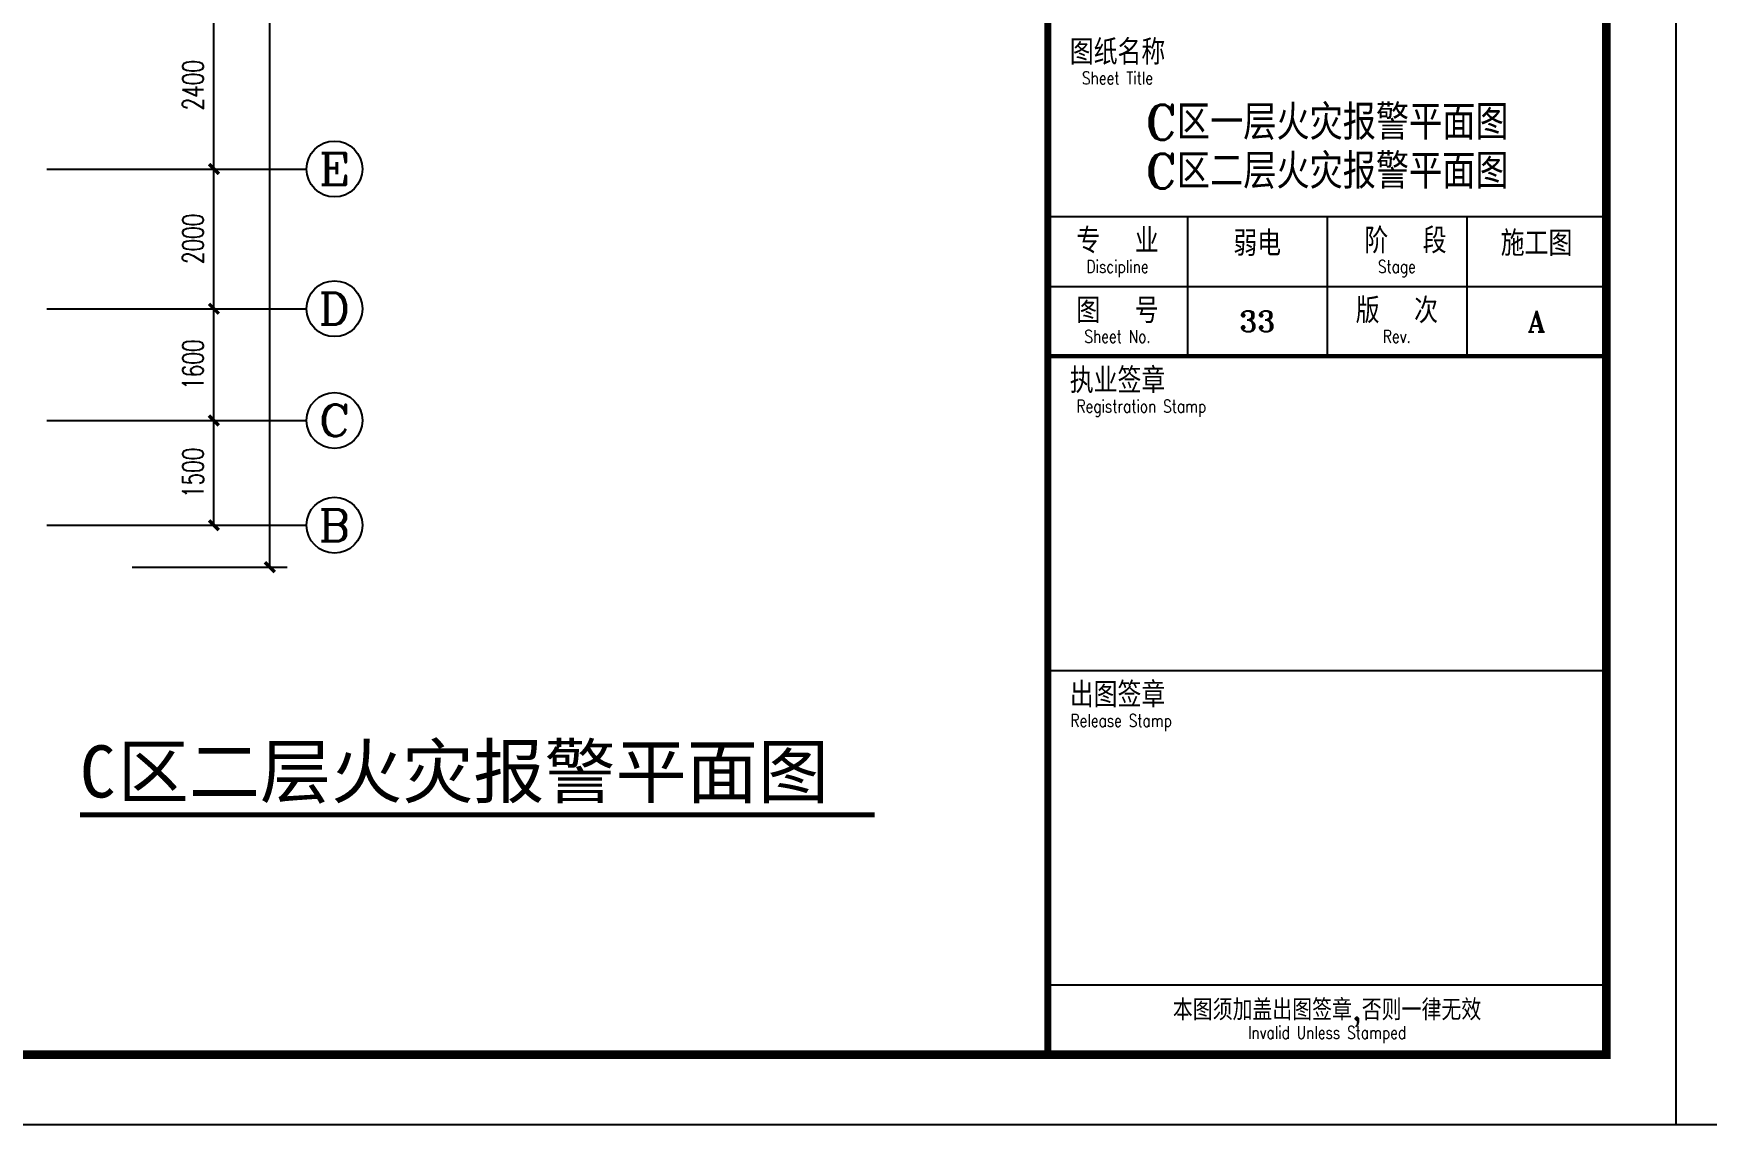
# Model space of a CAD drawing. Extents: x 190999 to 918899, y -200814 to 215286.
# Drawn here: x 524174 to 548134, y 71786 to 87408 of the extents above; entities that cross this region are included whole.
import ezdxf
from ezdxf.enums import TextEntityAlignment as Align

# ---------------------------------------------------------------- set-up
doc = ezdxf.new("R2010")
doc.units = 0
doc.header["$LTSCALE"] = 1000
doc.header["$MEASUREMENT"] = 0
doc.layers.get('Defpoints').update_dxf_attribs({"color": 1})
for name, color, linetype in [('AXIS', 3, 'Continuous'), ('AXIS_TEXT', 7, 'Continuous'), ('DIM_SYMB', 3, 'Continuous'), ('PUB_TEXT', 7, 'Continuous'), ('图框', 189, 'Continuous')]:
    doc.layers.add(name, color=color, linetype=linetype)
doc.styles.add('_TCH_AXIS', font='COMPLEX', dxfattribs={"bigfont": 'GBCBIG'})
doc.styles.add('COMPLEX', font='COMPLEX')
doc.styles.add('DIM_FONT', font='SIMPLEX', dxfattribs={"width": 0.7, "bigfont": 'GBCBIG'})
doc.styles.add('HT', font='simhei.ttf')
doc.styles.add('TKZ1_tjhts.shx', font='tjromant.shx', dxfattribs={"bigfont": 'tjhts.shx'})
doc.styles.add('TKZ2_tjkts.shx', font='tjromant.shx', dxfattribs={"bigfont": 'tjkts.shx'})
doc.dimstyles.new('DIMN', dxfattribs={"dimtxt": 300, "dimasz": 100, "dimexe": 250, "dimexo": 300, "dimgap": 150, "dimtad": 1, "dimdec": 0, "dimzin": 0, "dimdsep": 46, "dimtxsty": 'DIM_FONT', "dimblk": 'ARCHTICK', "dimcen": 0.09, "dimclrt": 7, "dimazin": 2, "dimtfac": 1, "dimtdec": 0, "dimtix": 1, "dimtmove": 2, "dimatfit": 3, "dimfxl": 0, "dimtolj": 1, "dimtzin": 0, "dimarcsym": 0})

# ---------------------------------------------------------------- blocks, each defined once
blk = doc.blocks.new('TJAD_TK_A0')
at = {"layer": '图框'}
for p, q in [((973, -441.7), (973, 399.3)), ((2162, -441.7), (2162, 399.3)), ((2072, -311.7), (2152, -311.7)), ((2092, -311.7), (2092, -331.7)), ((2112, -311.7), (2112, -331.7)), ((2132, -311.7), (2132, -331.7)), ((2072, -321.7), (2152, -321.7)), ((2072, -376.7), (2152, -376.7)), ((2072, -421.7), (2152, -421.7)), ((973, -441.7), (2162, -441.7))]:
    blk.add_line(p, q, dxfattribs=at)
at = {"layer": '图框', "const_width": 1.2}
blk.add_lwpolyline([(2152, -431.7), (2152, 389.3), (998, 389.3), (998, -431.7)], close=True, dxfattribs=at)
at = {"layer": '图框'}
for points, const_width in [([(2072, 389.3), (2072, -431.7)], 1), ([(2072, -331.7), (2152, -331.7)], 0.6)]:
    blk.add_lwpolyline(points, dxfattribs=dict(at, const_width=const_width))
at = {"layer": '图框', "style": 'TKZ2_tjkts.shx'}
for s, height, p in [('图纸名称', 3.6, (2082, -288.16)), ('专  业', 3.6, (2082, -315.16)), (' 阶  段', 3.6, (2122, -315.16)), ('图  号', 3.6, (2082, -325.16)), ('版  次', 3.6, (2122, -325.16)), ('执业签章', 3.6, (2082, -335.16)), ('出图签章', 3.6, (2082, -380.16)), ('本图须加盖出图签章,否则一律无效', 3, (2112, -425.28))]:
    blk.add_text(s, height=height, dxfattribs=at).set_placement(p, align=Align.MIDDLE_CENTER)
at = {"layer": '图框', "style": 'TKZ2_tjkts.shx', "width": 0.8}
for s, p in [('Sheet Title', (2082, -291.86)), ('Discipline', (2082, -318.86)), ('Stage', (2122, -318.86)), ('Sheet No.', (2082, -328.86)), ('Rev.', (2122, -328.86)), ('Registration Stamp', (2085.41, -338.86)), ('Release Stamp', (2082.52, -383.86)), ('Invalid Unless Stamped', (2112, -428.53))]:
    blk.add_text(s, height=1.8, dxfattribs=at).set_placement(p, align=Align.MIDDLE_CENTER)
at = {"layer": '图框', "color": 3, "style": 'TKZ1_tjhts.shx'}
for s, height, p in [('弱电', 3.6, (2102, -315.54)), ('施工图', 3.6, (2142, -315.54)), ('A', 3, (2142, -326.7))]:
    blk.add_text(s, height=height, dxfattribs=at).set_placement(p, align=Align.MIDDLE_CENTER)
blk = doc.blocks.new('_ArchTick')
at = {"const_width": 0.5}
blk.add_lwpolyline([(-0.7, -0.7), (0.7, 0.7)], dxfattribs=at)
blk = doc.blocks.new('*D466')
at = {"layer": 'AXIS', "color": 0, "lineweight": -2}
for p, q in [((525963, 87867), (527008, 87867)), ((526758, 85467), (526758, 87867)), ((525963, 85467), (527008, 85467))]:
    blk.add_line(p, q, dxfattribs=at)
at = {"layer": 'Defpoints', "color": 0}
for p in [(525663, 87867), (526758, 87867), (525663, 85467)]:
    blk.add_point(p, dxfattribs=at)
at = {"layer": 'AXIS', "color": 0, "lineweight": -2, "xscale": 100, "yscale": 100, "zscale": 100}
for p, rotation in [((526758, 87867), 90), ((526758, 85467), 270)]:
    blk.add_blockref('_ArchTick', p, dxfattribs=dict(at, rotation=rotation))
at = {"layer": 'AXIS', "color": 7, "insert": (526458, 86667), "char_height": 300, "attachment_point": 5, "rotation": 90, "style": 'DIM_FONT'}
blk.add_mtext('\\A1;2400', dxfattribs=at)
blk = doc.blocks.new('*D467')
at = {"layer": 'AXIS', "color": 0, "lineweight": -2}
for p, q in [((525963, 85467), (527008, 85467)), ((526758, 83467), (526758, 85467)), ((525963, 83467), (527008, 83467))]:
    blk.add_line(p, q, dxfattribs=at)
at = {"layer": 'Defpoints', "color": 0}
for p in [(525663, 85467), (526758, 85467), (525663, 83467)]:
    blk.add_point(p, dxfattribs=at)
at = {"layer": 'AXIS', "color": 0, "lineweight": -2, "xscale": 100, "yscale": 100, "zscale": 100}
for p, rotation in [((526758, 85467), 90), ((526758, 83467), 270)]:
    blk.add_blockref('_ArchTick', p, dxfattribs=dict(at, rotation=rotation))
at = {"layer": 'AXIS', "color": 7, "insert": (526458, 84467), "char_height": 300, "attachment_point": 5, "rotation": 90, "style": 'DIM_FONT'}
blk.add_mtext('\\A1;2000', dxfattribs=at)
blk = doc.blocks.new('*D468')
at = {"layer": 'AXIS', "color": 0, "lineweight": -2}
for p, q in [((525963, 83467), (527008, 83467)), ((526758, 81867), (526758, 83467)), ((525963, 81867), (527008, 81867))]:
    blk.add_line(p, q, dxfattribs=at)
at = {"layer": 'Defpoints', "color": 0}
for p in [(525663, 83467), (526758, 83467), (525663, 81867)]:
    blk.add_point(p, dxfattribs=at)
at = {"layer": 'AXIS', "color": 0, "lineweight": -2, "xscale": 100, "yscale": 100, "zscale": 100}
for p, rotation in [((526758, 83467), 90), ((526758, 81867), 270)]:
    blk.add_blockref('_ArchTick', p, dxfattribs=dict(at, rotation=rotation))
at = {"layer": 'AXIS', "color": 7, "insert": (526458, 82667), "char_height": 300, "attachment_point": 5, "rotation": 90, "style": 'DIM_FONT'}
blk.add_mtext('\\A1;1600', dxfattribs=at)
blk = doc.blocks.new('*D469')
at = {"layer": 'AXIS', "color": 0, "lineweight": -2}
for p, q in [((525963, 81867), (527008, 81867)), ((526758, 80367), (526758, 81867)), ((525963, 80367), (527008, 80367))]:
    blk.add_line(p, q, dxfattribs=at)
at = {"layer": 'Defpoints', "color": 0}
for p in [(525663, 81867), (526758, 81867), (525663, 80367)]:
    blk.add_point(p, dxfattribs=at)
at = {"layer": 'AXIS', "color": 0, "lineweight": -2, "xscale": 100, "yscale": 100, "zscale": 100}
for p, rotation in [((526758, 81867), 90), ((526758, 80367), 270)]:
    blk.add_blockref('_ArchTick', p, dxfattribs=dict(at, rotation=rotation))
at = {"layer": 'AXIS', "color": 7, "insert": (526458, 81117), "char_height": 300, "attachment_point": 5, "rotation": 90, "style": 'DIM_FONT'}
blk.add_mtext('\\A1;1500', dxfattribs=at)
blk = doc.blocks.new('*D470')
at = {"layer": 'AXIS', "color": 0, "lineweight": -2}
for p, q in [((525585, 107767), (527808, 107767)), ((527558, 79767), (527558, 107767)), ((525585, 79767), (527808, 79767))]:
    blk.add_line(p, q, dxfattribs=at)
at = {"layer": 'Defpoints', "color": 0}
for p in [(525285, 107767), (527558, 107767), (525285, 79767)]:
    blk.add_point(p, dxfattribs=at)
at = {"layer": 'AXIS', "color": 0, "lineweight": -2, "xscale": 100, "yscale": 100, "zscale": 100}
for p, rotation in [((527558, 107767), 90), ((527558, 79767), 270)]:
    blk.add_blockref('_ArchTick', p, dxfattribs=dict(at, rotation=rotation))
at = {"layer": 'AXIS', "color": 7, "insert": (527258, 93767), "char_height": 300, "attachment_point": 5, "rotation": 90, "style": 'DIM_FONT'}
blk.add_mtext('\\A1;28000', dxfattribs=at)
blk = doc.blocks.new('_AXISO')
blk.add_circle((0, 0), 0.5)
at = {"layer": 'AXIS_TEXT', "style": 'COMPLEX', "width": 1.041667}
blk.add_attdef('A', text='', height=0.56, dxfattribs=at).set_placement((-0.25, -0.28), (0.25, -0.28), align=Align.FIT)

msp = doc.modelspace()

# ---------------------------------------------------------------- linework, layer by layer
at = {"layer": 'AXIS'}
for p, q in [((524363.1, 85467.4), (528084.6, 85467.4)), ((524363.1, 83467.4), (528084.6, 83467.4)), ((524363.1, 81867.4), (528084.6, 81867.4)), ((524363.1, 80367.4), (528084.6, 80367.4))]:
    msp.add_line(p, q, dxfattribs=at)
at = {"layer": 'DIM_SYMB', "const_width": 70}
msp.add_lwpolyline([(524839.4, 76219.4), (536221.7, 76219.4)], dxfattribs=at)

# ---------------------------------------------------------------- block references
at = {"layer": 'AXIS'}
ref = msp.add_blockref('_AXISO', (528484.6, 85467.4), dxfattribs=dict(at, xscale=800, yscale=800, zscale=800))
ref.add_attrib('A', 'E', dxfattribs={"layer": 'AXIS_TEXT', "height": 452.5, "style": '_TCH_AXIS', "width": 1.3125}).set_placement((528258.3, 85241.1), (528710.9, 85241.1), align=Align.FIT)
ref = msp.add_blockref('_AXISO', (528484.6, 83467.4), dxfattribs=dict(at, xscale=800, yscale=800, zscale=800))
ref.add_attrib('A', 'D', dxfattribs={"layer": 'AXIS_TEXT', "height": 452.5, "style": '_TCH_AXIS', "width": 1.235294}).set_placement((528258.3, 83241.1), (528710.9, 83241.1), align=Align.FIT)
ref = msp.add_blockref('_AXISO', (528484.6, 81867.4), dxfattribs=dict(at, xscale=800, yscale=800, zscale=800))
ref.add_attrib('A', 'C', dxfattribs={"layer": 'AXIS_TEXT', "height": 452.5, "style": '_TCH_AXIS', "width": 1.4}).set_placement((528258.3, 81641.1), (528710.9, 81641.1), align=Align.FIT)
ref = msp.add_blockref('_AXISO', (528484.6, 80367.4), dxfattribs=dict(at, xscale=800, yscale=800, zscale=800))
ref.add_attrib('A', 'B', dxfattribs={"layer": 'AXIS_TEXT', "height": 452.5, "style": '_TCH_AXIS', "width": 1.235294}).set_placement((528258.3, 80141.1), (528710.9, 80141.1), align=Align.FIT)
at = {"layer": '图框', "xscale": 100, "yscale": 100, "zscale": 100}
for p in [(331498.6, 115956.8), (450398.6, 115956.8)]:
    msp.add_blockref('TJAD_TK_A0', p, dxfattribs=at)

# ---------------------------------------------------------------- texts
at = {"layer": 'PUB_TEXT', "style": 'HT'}
for s, height, p in [('C', 746.8, (524839.4, 76469.1)), ('区二层火灾报警平面图', 746.84, (525379.5, 76469.1))]:
    msp.add_text(s, height=height, dxfattribs=at).set_placement(p)
at = {"layer": '图框', "color": 3, "style": 'TKZ1_tjhts.shx'}
for s, height, p in [('C区一层火灾报警平面图', 500, (542698.5, 86136.5)), ('C区二层火灾报警平面图', 500, (542698.5, 85436.5)), ('33', 300, (541698.5, 83286.5))]:
    msp.add_text(s, height=height, dxfattribs=at).set_placement(p, align=Align.MIDDLE_CENTER)

# ---------------------------------------------------------------- dimensions: what is measured, and where the dimension line sits
at = {"layer": 'AXIS'}
for p1, p2, distance, picture, middle in [((525285.3, 79767.4), (525285.3, 107767.4), -2272.2, '*D470', (527257.5, 93767.4)), ((525663.1, 85467.4), (525663.1, 87867.4), -1094.4, '*D466', (526457.5, 86667.4)), ((525663.1, 83467.4), (525663.1, 85467.4), -1094.4, '*D467', (526457.5, 84467.4)), ((525663.1, 81867.4), (525663.1, 83467.4), -1094.4, '*D468', (526457.5, 82667.4)), ((525663.1, 80367.4), (525663.1, 81867.4), -1094.4, '*D469', (526457.5, 81117.4))]:
    dim = msp.add_aligned_dim(p1=p1, p2=p2, distance=distance, dimstyle='DIMN', dxfattribs=at)
    dim.commit()
    dim.dimension.update_dxf_attribs({"geometry": picture, "text_midpoint": middle})

doc.saveas('drawing.dxf')
